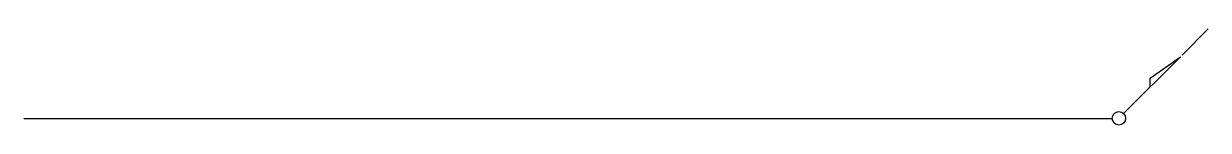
# Model space of a CAD drawing. Units: millimetres at full size, sheet at 1:100. Extents: x -15551 to -2306, y -3565 to -2490.
import ezdxf

# ---------------------------------------------------------------- set-up
doc = ezdxf.new("R2010")
doc.units = ezdxf.units.MM
doc.header["$LTSCALE"] = 100
doc.layers.add('0-0', color=7, linetype='Continuous')

msp = doc.modelspace()

# ---------------------------------------------------------------- linework, layer by layer
at = {"layer": '0-0', "color": 4}
msp.add_line((-2599.1, -2782.8), (-2306.1, -2489.8), dxfattribs=at)
at = {"layer": '0-0'}
for p, q in [((-3253.1, -3436.8), (-2616.7, -2800.4)), ((-2956.1, -3039.8), (-2616.7, -2800.4)), ((-2956.1, -3139.8), (-2956.1, -3039.8)), ((-15551, -3489.8), (-3381.1, -3489.8))]:
    msp.add_line(p, q, dxfattribs=at)
msp.add_circle((-3306.1, -3489.8), 75, dxfattribs=at)

doc.saveas('drawing.dxf')
